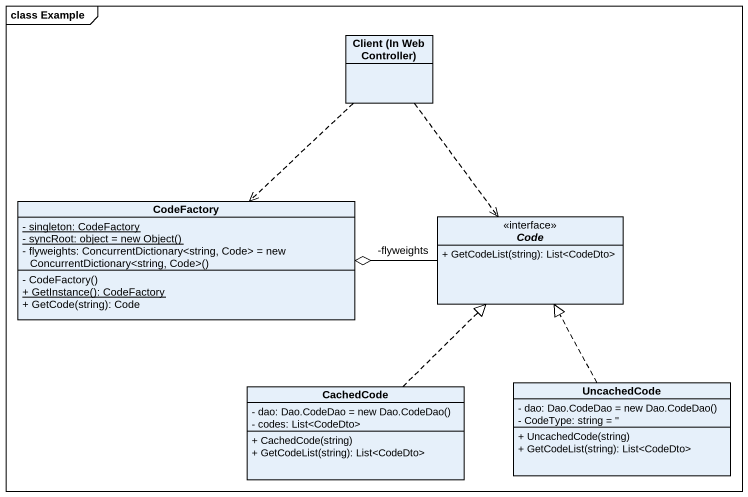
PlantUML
@startuml
mainframe class Example
hide circle
hide empty members
skinparam classAttributeIconSize 0
class "Client (In Web Controller)" as Client_In_Web_Controller
class CodeFactory {
  {static} - singleton: CodeFactory
  {static} {field} - syncRoot: object = new Object()
  {field} - flyweights: ConcurrentDictionary<string, Code> = new ConcurrentDictionary<string, Code>()
  - CodeFactory()
  {static} + GetInstance(): CodeFactory
  + GetCode(string): Code
}
interface Code {
  + GetCodeList(string): List<CodeDto>
}
class CachedCode {
  {field} - dao: Dao.CodeDao = new Dao.CodeDao()
  - codes: List<CodeDto>
  + CachedCode(string)
  + GetCodeList(string): List<CodeDto>
}
class UncachedCode {
  {field} - dao: Dao.CodeDao = new Dao.CodeDao()
  - CodeType: string = ''
  + UncachedCode(string)
  + GetCodeList(string): List<CodeDto>
}
Client_In_Web_Controller ..> CodeFactory
Client_In_Web_Controller ..> Code
Code "-flyweights" -left-o CodeFactory
CachedCode .up.|> Code
UncachedCode .up.|> Code
@enduml
